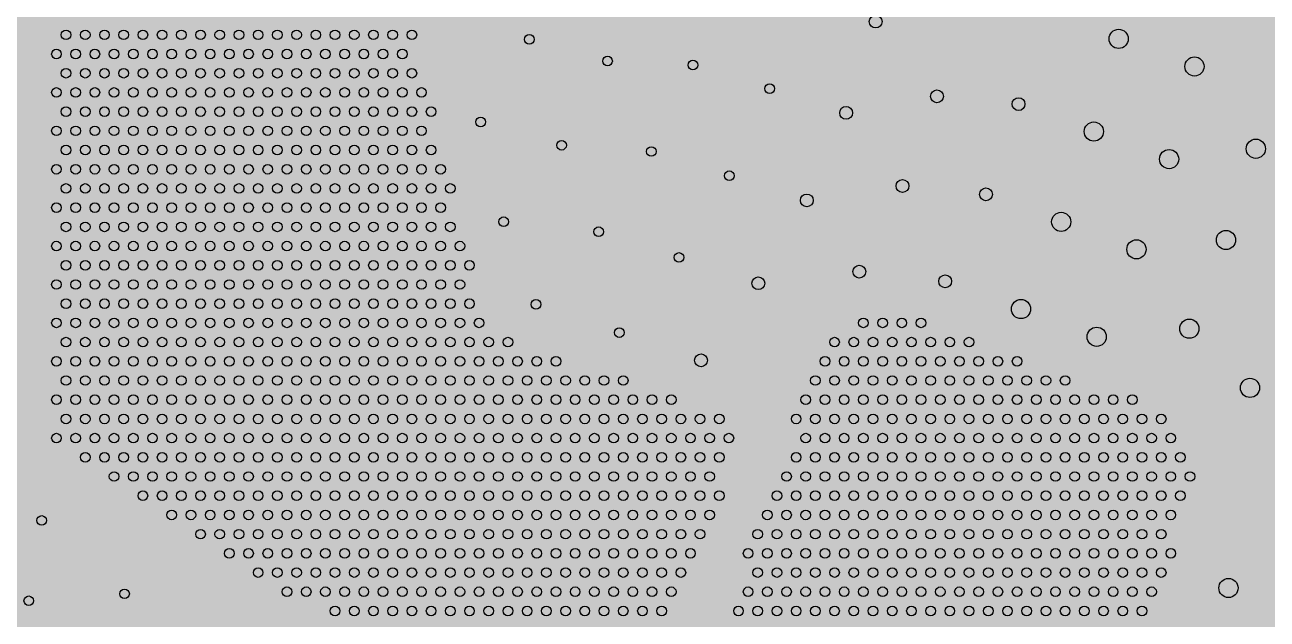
# Model space of a CAD drawing. Header units: metres. Extents: x 6 to 601, y -20 to 118.
# Drawn here: x 61.986 to 62.762, y 92.569 to 92.941 of the extents above; entities that cross this region are included whole.
import ezdxf

# ---------------------------------------------------------------- set-up
doc = ezdxf.new("R2010")
doc.units = ezdxf.units.M
doc.header["$MEASUREMENT"] = 0

# ---------------------------------------------------------------- blocks, each defined once
blk = doc.blocks.new('*U1142')
blk.add_circle((0, 0), 0.004)
blk = doc.blocks.new('*U1143')
at = {"color": 0, "linetype": 'ByBlock', "lineweight": -2, "transparency": 16777216}
for p, rotation in [((67.22481, 83.63244), 162.0206538124199), ((67.28077, 83.61087), 155.815257847648), ((67.33407, 83.58338), 149.609861882876), ((67.38408, 83.55028), 143.4044659181041), ((67.43022, 83.51198), 137.1990699533322), ((67.47196, 83.46891), 130.9936739885602), ((67.50879, 83.42158), 124.7882780237883), ((67.54029, 83.37055), 118.5828820590163), ((67.56609, 83.31641), 112.3774860942445), ((67.58588, 83.2598), 106.1720901294725), ((67.59944, 83.20139), 99.96669416470057), ((67.60661, 83.14184), 93.76129819992866), ((67.6073, 83.08188), 87.55590223515674), ((67.6015, 83.02219), 81.35050627038488), ((67.58929, 82.96347), 75.145110305613), ((67.5708, 82.90643), 68.93971434084104), ((67.54625, 82.85171), 62.7343183760691), ((67.51593, 82.79997), 56.52892241129715), ((67.4802, 82.7518), 50.3235264465252)]:
    blk.add_blockref('*U1142', p, dxfattribs=dict(at, rotation=rotation))
blk = doc.blocks.new('*U1181')
blk.add_circle((0, 0), 0.003)
blk = doc.blocks.new('*U1182')
at = {"color": 0, "linetype": 'ByBlock', "lineweight": -2, "transparency": 16777216}
for p, rotation in [((67.27147, 83.38467), 142.0579142856324), ((67.31544, 83.34396), 132.3465769150481), ((67.35192, 83.29641), 122.6352395444638), ((67.37985, 83.24339), 112.9239021738794), ((67.39843, 83.18641), 103.2125648032951), ((67.40714, 83.12712), 93.50122743271079), ((67.40573, 83.06721), 83.78989006212647), ((67.39422, 83.0084), 74.07855269154216), ((67.37297, 82.95236), 64.36721532095783), ((67.34256, 82.90072), 54.65587795037352)]:
    blk.add_blockref('*U1181', p, dxfattribs=dict(at, rotation=rotation))
blk = doc.blocks.new('*U1165')
blk.add_circle((0, 0), 0.003)
blk = doc.blocks.new('*U1166')
at = {"color": 0, "linetype": 'ByBlock', "lineweight": -2, "transparency": 16777216}
for p, rotation in [((67.25138, 83.45789), 150.7232776525618), ((67.30134, 83.42478), 142.2138588920557), ((67.34586, 83.38464), 133.7044401315495), ((67.38395, 83.33835), 125.1950213710436), ((67.41477, 83.28693), 116.6856026105376), ((67.43765, 83.23152), 108.1761838500315), ((67.45207, 83.17334), 99.66676508952544), ((67.45772, 83.11366), 91.15734632901936), ((67.45448, 83.05381), 82.64792756851335), ((67.44242, 82.99509), 74.13850880800732), ((67.42181, 82.9388), 65.6290900475012), ((67.39309, 82.88618), 57.11967128699509), ((67.3569, 82.83839), 48.61025252648896)]:
    blk.add_blockref('*U1165', p, dxfattribs=dict(at, rotation=rotation))
blk = doc.blocks.new('*U1167')
blk.add_circle((0, 0), 0.003)
blk = doc.blocks.new('*U1168')
at = {"color": 0, "linetype": 'ByBlock', "lineweight": -2, "transparency": 16777216}
for p, rotation in [((67.27102, 83.50417), 151.4170342102993), ((67.32166, 83.47207), 143.8447902752829), ((67.36762, 83.43357), 136.2725463402666), ((67.40812, 83.38936), 128.7003024052502), ((67.44244, 83.3402), 121.1280584702337), ((67.46997, 83.28694), 113.5558145352172), ((67.49025, 83.23052), 105.9835706002007), ((67.50292, 83.17191), 98.41132666518433), ((67.50776, 83.11215), 90.83908273016789), ((67.50467, 83.05227), 83.26683879515151), ((67.49373, 82.99333), 75.69459486013518), ((67.47511, 82.93633), 68.12235092511874), ((67.44914, 82.88229), 60.55010699010236), ((67.41628, 82.83214), 52.97786305508597), ((67.3771, 82.78676), 45.40561912006957)]:
    blk.add_blockref('*U1167', p, dxfattribs=dict(at, rotation=rotation))
blk = doc.blocks.new('*U1169')
blk.add_circle((0, 0), 0.003)
blk = doc.blocks.new('*U1170')
at = {"color": 0, "linetype": 'ByBlock', "lineweight": -2, "transparency": 16777216}
for p, rotation in [((67.24857, 83.57034), 157.267318836385), ((67.3024, 83.54392), 150.4462998083958), ((67.35271, 83.5113), 143.6252807804067), ((67.39879, 83.47292), 136.8042617524175), ((67.43999, 83.42935), 129.9832427244284), ((67.47572, 83.38119), 123.1622236964393), ((67.50547, 83.32913), 116.3412046684502), ((67.52884, 83.27391), 109.5201856404612), ((67.54548, 83.2163), 102.699166612472), ((67.55515, 83.15712), 95.87814758448285), ((67.55774, 83.09721), 89.05712855649364), ((67.55318, 83.03742), 82.23610952850441), ((67.54156, 82.97859), 75.4150905005153), ((67.52304, 82.92156), 68.59407147252602), ((67.49787, 82.86713), 61.7730524445367), ((67.46642, 82.81608), 54.95203341654759), ((67.42912, 82.76912), 48.13101438855842)]:
    blk.add_blockref('*U1169', p, dxfattribs=dict(at, rotation=rotation))
blk = doc.blocks.new('*U1131')
blk.add_circle((0, 0), 0.003)
blk = doc.blocks.new('*U1132')
at = {"color": 0, "linetype": 'ByBlock', "lineweight": -2, "transparency": 16777216}
for p, rotation in [((66.94127, 82.61424), 347.0968476815551), ((67.00041, 82.60435), 353.9178667095442), ((67.06031, 82.60155), 0.738885737532957), ((67.12012, 82.60589), 7.559904765522425)]:
    blk.add_blockref('*U1131', p, dxfattribs=dict(at, rotation=rotation))
blk = doc.blocks.new('*U1133')
blk.add_circle((0, 0), 0.003)
blk = doc.blocks.new('*U1134')
at = {"color": 0, "linetype": 'ByBlock', "lineweight": -2, "transparency": 16777216}
for p, rotation in [((67.00846, 82.65378), 354.2663297767493), ((67.06838, 82.65174), 1.838573711765285)]:
    blk.add_blockref('*U1133', p, dxfattribs=dict(at, rotation=rotation))

msp = doc.modelspace()

# ---------------------------------------------------------------- hatches: boundary and pattern name
at = {"lineweight": 0, "true_color": 0xcd6928, "transparency": 33554534}
h = msp.add_hatch(color=32, dxfattribs=at)
h.dxf.hatch_style = 1
h.paths.add_polyline_path([(63.28612, 96.70858), (61.36709, 96.70858, 0.143152), (60.33314, 93.83005), (60.33314, 91.10848), (63.28612, 91.10796)])

# ---------------------------------------------------------------- linework, layer by layer
for centre, radius in [((62.0119, 92.93426), 0.003), ((62.0239, 92.93426), 0.003), ((62.0359, 92.93426), 0.003), ((62.0479, 92.93426), 0.003), ((62.0599, 92.93426), 0.003), ((62.0719, 92.93426), 0.003), ((62.0839, 92.93426), 0.003), ((62.0959, 92.93426), 0.003), ((62.1079, 92.93426), 0.003), ((62.1199, 92.93426), 0.003), ((62.1319, 92.93426), 0.003), ((62.1439, 92.93426), 0.003), ((62.1559, 92.93426), 0.003), ((62.1679, 92.93426), 0.003), ((62.1799, 92.93426), 0.003), ((62.1919, 92.93426), 0.003), ((62.2039, 92.93426), 0.003), ((62.2159, 92.93426), 0.003), ((62.2279, 92.93426), 0.003), ((62.66933, 92.93174), 0.006), ((62.0059, 92.92226), 0.003), ((62.0179, 92.92226), 0.003), ((62.0299, 92.92226), 0.003), ((62.0419, 92.92226), 0.003), ((62.0539, 92.92226), 0.003), ((62.0659, 92.92226), 0.003), ((62.0779, 92.92226), 0.003), ((62.0899, 92.92226), 0.003), ((62.1019, 92.92226), 0.003), ((62.1139, 92.92226), 0.003), ((62.1259, 92.92226), 0.003), ((62.1379, 92.92226), 0.003), ((62.1499, 92.92226), 0.003), ((62.1619, 92.92226), 0.003), ((62.1739, 92.92226), 0.003), ((62.1859, 92.92226), 0.003), ((62.1979, 92.92226), 0.003), ((62.2099, 92.92226), 0.003), ((62.2219, 92.92226), 0.003), ((62.71668, 92.91448), 0.006), ((62.0119, 92.91026), 0.003), ((62.0239, 92.91026), 0.003), ((62.0359, 92.91026), 0.003), ((62.0479, 92.91026), 0.003), ((62.0599, 92.91026), 0.003), ((62.0719, 92.91026), 0.003), ((62.0839, 92.91026), 0.003), ((62.0959, 92.91026), 0.003), ((62.1079, 92.91026), 0.003), ((62.1199, 92.91026), 0.003), ((62.1319, 92.91026), 0.003), ((62.1439, 92.91026), 0.003), ((62.1559, 92.91026), 0.003), ((62.1679, 92.91026), 0.003), ((62.1799, 92.91026), 0.003), ((62.1919, 92.91026), 0.003), ((62.2039, 92.91026), 0.003), ((62.2159, 92.91026), 0.003), ((62.2279, 92.91026), 0.003), ((62.0059, 92.89826), 0.003), ((62.0179, 92.89826), 0.003), ((62.0299, 92.89826), 0.003), ((62.0419, 92.89826), 0.003), ((62.0539, 92.89826), 0.003), ((62.0659, 92.89826), 0.003), ((62.0779, 92.89826), 0.003), ((62.0899, 92.89826), 0.003), ((62.1019, 92.89826), 0.003), ((62.1139, 92.89826), 0.003), ((62.1259, 92.89826), 0.003), ((62.1379, 92.89826), 0.003), ((62.1499, 92.89826), 0.003), ((62.1619, 92.89826), 0.003), ((62.1739, 92.89826), 0.003), ((62.1859, 92.89826), 0.003), ((62.1979, 92.89826), 0.003), ((62.2099, 92.89826), 0.003), ((62.2219, 92.89826), 0.003), ((62.2339, 92.89826), 0.003), ((62.55586, 92.8958), 0.004), ((62.6068, 92.89097), 0.004), ((62.0119, 92.88626), 0.003), ((62.0239, 92.88626), 0.003), ((62.0359, 92.88626), 0.003), ((62.0479, 92.88626), 0.003), ((62.0599, 92.88626), 0.003), ((62.0719, 92.88626), 0.003), ((62.0839, 92.88626), 0.003), ((62.0959, 92.88626), 0.003), ((62.1079, 92.88626), 0.003), ((62.1199, 92.88626), 0.003), ((62.1319, 92.88626), 0.003), ((62.1439, 92.88626), 0.003), ((62.1559, 92.88626), 0.003), ((62.1679, 92.88626), 0.003), ((62.1799, 92.88626), 0.003), ((62.1919, 92.88626), 0.003), ((62.2039, 92.88626), 0.003), ((62.2159, 92.88626), 0.003), ((62.2279, 92.88626), 0.003), ((62.2399, 92.88626), 0.003), ((62.0059, 92.87426), 0.003), ((62.0179, 92.87426), 0.003), ((62.0299, 92.87426), 0.003), ((62.0419, 92.87426), 0.003), ((62.0539, 92.87426), 0.003), ((62.0659, 92.87426), 0.003), ((62.0779, 92.87426), 0.003), ((62.0899, 92.87426), 0.003), ((62.1019, 92.87426), 0.003), ((62.1139, 92.87426), 0.003), ((62.1259, 92.87426), 0.003), ((62.1379, 92.87426), 0.003), ((62.1499, 92.87426), 0.003), ((62.1619, 92.87426), 0.003), ((62.1739, 92.87426), 0.003), ((62.1859, 92.87426), 0.003), ((62.1979, 92.87426), 0.003), ((62.2099, 92.87426), 0.003), ((62.2219, 92.87426), 0.003), ((62.2339, 92.87426), 0.003), ((62.65382, 92.8738), 0.006), ((62.755, 92.86308), 0.006), ((62.0119, 92.86226), 0.003), ((62.0239, 92.86226), 0.003), ((62.0359, 92.86226), 0.003), ((62.0479, 92.86226), 0.003), ((62.0599, 92.86226), 0.003), ((62.0719, 92.86226), 0.003), ((62.0839, 92.86226), 0.003), ((62.0959, 92.86226), 0.003), ((62.1079, 92.86226), 0.003), ((62.1199, 92.86226), 0.003), ((62.1319, 92.86226), 0.003), ((62.1439, 92.86226), 0.003), ((62.1559, 92.86226), 0.003), ((62.1679, 92.86226), 0.003), ((62.1799, 92.86226), 0.003), ((62.1919, 92.86226), 0.003), ((62.2039, 92.86226), 0.003), ((62.2159, 92.86226), 0.003), ((62.2279, 92.86226), 0.003), ((62.2399, 92.86226), 0.003), ((62.70083, 92.85662), 0.006), ((62.0059, 92.85026), 0.003), ((62.0179, 92.85026), 0.003), ((62.0299, 92.85026), 0.003), ((62.0419, 92.85026), 0.003), ((62.0539, 92.85026), 0.003), ((62.0659, 92.85026), 0.003), ((62.0779, 92.85026), 0.003), ((62.0899, 92.85026), 0.003), ((62.1019, 92.85026), 0.003), ((62.1139, 92.85026), 0.003), ((62.1259, 92.85026), 0.003), ((62.1379, 92.85026), 0.003), ((62.1499, 92.85026), 0.003), ((62.1619, 92.85026), 0.003), ((62.1739, 92.85026), 0.003), ((62.1859, 92.85026), 0.003), ((62.1979, 92.85026), 0.003), ((62.2099, 92.85026), 0.003), ((62.2219, 92.85026), 0.003), ((62.2339, 92.85026), 0.003), ((62.2459, 92.85026), 0.003), ((62.0119, 92.83826), 0.003), ((62.0239, 92.83826), 0.003), ((62.0359, 92.83826), 0.003), ((62.0479, 92.83826), 0.003), ((62.0599, 92.83826), 0.003), ((62.0719, 92.83826), 0.003), ((62.0839, 92.83826), 0.003), ((62.0959, 92.83826), 0.003), ((62.1079, 92.83826), 0.003), ((62.1199, 92.83826), 0.003), ((62.1319, 92.83826), 0.003), ((62.1439, 92.83826), 0.003), ((62.1559, 92.83826), 0.003), ((62.1679, 92.83826), 0.003), ((62.1799, 92.83826), 0.003), ((62.1919, 92.83826), 0.003), ((62.2039, 92.83826), 0.003), ((62.2159, 92.83826), 0.003), ((62.2279, 92.83826), 0.003), ((62.2399, 92.83826), 0.003), ((62.2519, 92.83826), 0.003), ((62.53431, 92.83983), 0.004), ((62.58644, 92.83456), 0.004), ((62.0059, 92.82626), 0.003), ((62.0179, 92.82626), 0.003), ((62.0299, 92.82626), 0.003), ((62.0419, 92.82626), 0.003), ((62.0539, 92.82626), 0.003), ((62.0659, 92.82626), 0.003), ((62.0779, 92.82626), 0.003), ((62.0899, 92.82626), 0.003), ((62.1019, 92.82626), 0.003), ((62.1139, 92.82626), 0.003), ((62.1259, 92.82626), 0.003), ((62.1379, 92.82626), 0.003), ((62.1499, 92.82626), 0.003), ((62.1619, 92.82626), 0.003), ((62.1739, 92.82626), 0.003), ((62.1859, 92.82626), 0.003), ((62.1979, 92.82626), 0.003), ((62.2099, 92.82626), 0.003), ((62.2219, 92.82626), 0.003), ((62.2339, 92.82626), 0.003), ((62.2459, 92.82626), 0.003), ((62.63344, 92.81739), 0.006), ((62.0119, 92.81426), 0.003), ((62.0239, 92.81426), 0.003), ((62.0359, 92.81426), 0.003), ((62.0479, 92.81426), 0.003), ((62.0599, 92.81426), 0.003), ((62.0719, 92.81426), 0.003), ((62.0839, 92.81426), 0.003), ((62.0959, 92.81426), 0.003), ((62.1079, 92.81426), 0.003), ((62.1199, 92.81426), 0.003), ((62.1319, 92.81426), 0.003), ((62.1439, 92.81426), 0.003), ((62.1559, 92.81426), 0.003), ((62.1679, 92.81426), 0.003), ((62.1799, 92.81426), 0.003), ((62.1919, 92.81426), 0.003), ((62.2039, 92.81426), 0.003), ((62.2159, 92.81426), 0.003), ((62.2279, 92.81426), 0.003), ((62.2399, 92.81426), 0.003), ((62.2519, 92.81426), 0.003), ((62.73634, 92.80607), 0.006), ((62.0059, 92.80226), 0.003), ((62.0179, 92.80226), 0.003), ((62.0299, 92.80226), 0.003), ((62.0419, 92.80226), 0.003), ((62.0539, 92.80226), 0.003), ((62.0659, 92.80226), 0.003), ((62.0779, 92.80226), 0.003), ((62.0899, 92.80226), 0.003), ((62.1019, 92.80226), 0.003), ((62.1139, 92.80226), 0.003), ((62.1259, 92.80226), 0.003), ((62.1379, 92.80226), 0.003), ((62.1499, 92.80226), 0.003), ((62.1619, 92.80226), 0.003), ((62.1739, 92.80226), 0.003), ((62.1859, 92.80226), 0.003), ((62.1979, 92.80226), 0.003), ((62.2099, 92.80226), 0.003), ((62.2219, 92.80226), 0.003), ((62.2339, 92.80226), 0.003), ((62.2459, 92.80226), 0.003), ((62.2579, 92.80226), 0.003), ((62.68044, 92.80021), 0.006), ((62.0119, 92.79026), 0.003), ((62.0239, 92.79026), 0.003), ((62.0359, 92.79026), 0.003), ((62.0479, 92.79026), 0.003), ((62.0599, 92.79026), 0.003), ((62.0719, 92.79026), 0.003), ((62.0839, 92.79026), 0.003), ((62.0959, 92.79026), 0.003), ((62.1079, 92.79026), 0.003), ((62.1199, 92.79026), 0.003), ((62.1319, 92.79026), 0.003), ((62.1439, 92.79026), 0.003), ((62.1559, 92.79026), 0.003), ((62.1679, 92.79026), 0.003), ((62.1799, 92.79026), 0.003), ((62.1919, 92.79026), 0.003), ((62.2039, 92.79026), 0.003), ((62.2159, 92.79026), 0.003), ((62.2279, 92.79026), 0.003), ((62.2399, 92.79026), 0.003), ((62.2519, 92.79026), 0.003), ((62.2639, 92.79026), 0.003), ((62.50732, 92.78628), 0.004), ((62.56099, 92.78024), 0.004), ((62.0059, 92.77826), 0.003), ((62.0179, 92.77826), 0.003), ((62.0299, 92.77826), 0.003), ((62.0419, 92.77826), 0.003), ((62.0539, 92.77826), 0.003), ((62.0659, 92.77826), 0.003), ((62.0779, 92.77826), 0.003), ((62.0899, 92.77826), 0.003), ((62.1019, 92.77826), 0.003), ((62.1139, 92.77826), 0.003), ((62.1259, 92.77826), 0.003), ((62.1379, 92.77826), 0.003), ((62.1499, 92.77826), 0.003), ((62.1619, 92.77826), 0.003), ((62.1739, 92.77826), 0.003), ((62.1859, 92.77826), 0.003), ((62.1979, 92.77826), 0.003), ((62.2099, 92.77826), 0.003), ((62.2219, 92.77826), 0.003), ((62.2339, 92.77826), 0.003), ((62.2459, 92.77826), 0.003), ((62.2579, 92.77826), 0.003), ((62.0119, 92.76626), 0.003), ((62.0239, 92.76626), 0.003), ((62.0359, 92.76626), 0.003), ((62.0479, 92.76626), 0.003), ((62.0599, 92.76626), 0.003), ((62.0719, 92.76626), 0.003), ((62.0839, 92.76626), 0.003), ((62.0959, 92.76626), 0.003), ((62.1079, 92.76626), 0.003), ((62.1199, 92.76626), 0.003), ((62.1319, 92.76626), 0.003), ((62.1439, 92.76626), 0.003), ((62.1559, 92.76626), 0.003), ((62.1679, 92.76626), 0.003), ((62.1799, 92.76626), 0.003), ((62.1919, 92.76626), 0.003), ((62.2039, 92.76626), 0.003), ((62.2159, 92.76626), 0.003), ((62.2279, 92.76626), 0.003), ((62.2399, 92.76626), 0.003), ((62.2519, 92.76626), 0.003), ((62.2639, 92.76626), 0.003), ((62.60833, 92.76291), 0.006), ((62.0059, 92.75426), 0.003), ((62.0179, 92.75426), 0.003), ((62.0299, 92.75426), 0.003), ((62.0419, 92.75426), 0.003), ((62.0539, 92.75426), 0.003), ((62.0659, 92.75426), 0.003), ((62.0779, 92.75426), 0.003), ((62.0899, 92.75426), 0.003), ((62.1019, 92.75426), 0.003), ((62.1139, 92.75426), 0.003), ((62.1259, 92.75426), 0.003), ((62.1379, 92.75426), 0.003), ((62.1499, 92.75426), 0.003), ((62.1619, 92.75426), 0.003), ((62.1739, 92.75426), 0.003), ((62.1859, 92.75426), 0.003), ((62.1979, 92.75426), 0.003), ((62.2099, 92.75426), 0.003), ((62.2219, 92.75426), 0.003), ((62.2339, 92.75426), 0.003), ((62.2459, 92.75426), 0.003), ((62.2579, 92.75426), 0.003), ((62.2699, 92.75426), 0.003), ((62.5099, 92.75426), 0.003), ((62.5219, 92.75426), 0.003), ((62.5339, 92.75426), 0.003), ((62.5459, 92.75426), 0.003), ((62.71347, 92.75061), 0.006), ((62.0119, 92.74226), 0.003), ((62.0239, 92.74226), 0.003), ((62.0359, 92.74226), 0.003), ((62.0479, 92.74226), 0.003), ((62.0599, 92.74226), 0.003), ((62.0719, 92.74226), 0.003), ((62.0839, 92.74226), 0.003), ((62.0959, 92.74226), 0.003), ((62.1079, 92.74226), 0.003), ((62.1199, 92.74226), 0.003), ((62.1319, 92.74226), 0.003), ((62.1439, 92.74226), 0.003), ((62.1559, 92.74226), 0.003), ((62.1679, 92.74226), 0.003), ((62.1799, 92.74226), 0.003), ((62.1919, 92.74226), 0.003), ((62.2039, 92.74226), 0.003), ((62.2159, 92.74226), 0.003), ((62.2279, 92.74226), 0.003), ((62.2399, 92.74226), 0.003), ((62.2519, 92.74226), 0.003), ((62.2639, 92.74226), 0.003), ((62.2759, 92.74226), 0.003), ((62.2879, 92.74226), 0.003), ((62.4919, 92.74226), 0.003), ((62.5039, 92.74226), 0.003), ((62.5159, 92.74226), 0.003), ((62.5279, 92.74226), 0.003), ((62.5399, 92.74226), 0.003), ((62.5519, 92.74226), 0.003), ((62.5639, 92.74226), 0.003), ((62.5759, 92.74226), 0.003), ((62.65562, 92.7456), 0.006), ((62.0059, 92.73026), 0.003), ((62.0179, 92.73026), 0.003), ((62.0299, 92.73026), 0.003), ((62.0419, 92.73026), 0.003), ((62.0539, 92.73026), 0.003), ((62.0659, 92.73026), 0.003), ((62.0779, 92.73026), 0.003), ((62.0899, 92.73026), 0.003), ((62.1019, 92.73026), 0.003), ((62.1139, 92.73026), 0.003), ((62.1259, 92.73026), 0.003), ((62.1379, 92.73026), 0.003), ((62.1499, 92.73026), 0.003), ((62.1619, 92.73026), 0.003), ((62.1739, 92.73026), 0.003), ((62.1859, 92.73026), 0.003), ((62.1979, 92.73026), 0.003), ((62.2099, 92.73026), 0.003), ((62.2219, 92.73026), 0.003), ((62.2339, 92.73026), 0.003), ((62.2459, 92.73026), 0.003), ((62.2579, 92.73026), 0.003), ((62.2699, 92.73026), 0.003), ((62.2819, 92.73026), 0.003), ((62.2939, 92.73026), 0.003), ((62.3059, 92.73026), 0.003), ((62.3179, 92.73026), 0.003), ((62.4859, 92.73026), 0.003), ((62.4979, 92.73026), 0.003), ((62.5099, 92.73026), 0.003), ((62.5219, 92.73026), 0.003), ((62.5339, 92.73026), 0.003), ((62.5459, 92.73026), 0.003), ((62.5579, 92.73026), 0.003), ((62.5699, 92.73026), 0.003), ((62.5819, 92.73026), 0.003), ((62.5939, 92.73026), 0.003), ((62.6059, 92.73026), 0.003), ((62.0119, 92.71826), 0.003), ((62.0239, 92.71826), 0.003), ((62.0359, 92.71826), 0.003), ((62.0479, 92.71826), 0.003), ((62.0599, 92.71826), 0.003), ((62.0719, 92.71826), 0.003), ((62.0839, 92.71826), 0.003), ((62.0959, 92.71826), 0.003), ((62.1079, 92.71826), 0.003), ((62.1199, 92.71826), 0.003), ((62.1319, 92.71826), 0.003), ((62.1439, 92.71826), 0.003), ((62.1559, 92.71826), 0.003), ((62.1679, 92.71826), 0.003), ((62.1799, 92.71826), 0.003), ((62.1919, 92.71826), 0.003), ((62.2039, 92.71826), 0.003), ((62.2159, 92.71826), 0.003), ((62.2279, 92.71826), 0.003), ((62.2399, 92.71826), 0.003), ((62.2519, 92.71826), 0.003), ((62.2639, 92.71826), 0.003), ((62.2759, 92.71826), 0.003), ((62.2879, 92.71826), 0.003), ((62.2999, 92.71826), 0.003), ((62.3119, 92.71826), 0.003), ((62.3239, 92.71826), 0.003), ((62.3359, 92.71826), 0.003), ((62.3479, 92.71826), 0.003), ((62.3599, 92.71826), 0.003), ((62.4799, 92.71826), 0.003), ((62.4919, 92.71826), 0.003), ((62.5039, 92.71826), 0.003), ((62.5159, 92.71826), 0.003), ((62.5279, 92.71826), 0.003), ((62.5399, 92.71826), 0.003), ((62.5519, 92.71826), 0.003), ((62.5639, 92.71826), 0.003), ((62.5759, 92.71826), 0.003), ((62.5879, 92.71826), 0.003), ((62.5999, 92.71826), 0.003), ((62.6119, 92.71826), 0.003), ((62.6239, 92.71826), 0.003), ((62.6359, 92.71826), 0.003), ((62.75135, 92.71363), 0.006), ((62.0059, 92.70626), 0.003), ((62.0179, 92.70626), 0.003), ((62.0299, 92.70626), 0.003), ((62.0419, 92.70626), 0.003), ((62.0539, 92.70626), 0.003), ((62.0659, 92.70626), 0.003), ((62.0779, 92.70626), 0.003), ((62.0899, 92.70626), 0.003), ((62.1019, 92.70626), 0.003), ((62.1139, 92.70626), 0.003), ((62.1259, 92.70626), 0.003), ((62.1379, 92.70626), 0.003), ((62.1499, 92.70626), 0.003), ((62.1619, 92.70626), 0.003), ((62.1739, 92.70626), 0.003), ((62.1859, 92.70626), 0.003), ((62.1979, 92.70626), 0.003), ((62.2099, 92.70626), 0.003), ((62.2219, 92.70626), 0.003), ((62.2339, 92.70626), 0.003), ((62.2459, 92.70626), 0.003), ((62.2579, 92.70626), 0.003), ((62.2699, 92.70626), 0.003), ((62.2819, 92.70626), 0.003), ((62.2939, 92.70626), 0.003), ((62.3059, 92.70626), 0.003), ((62.3179, 92.70626), 0.003), ((62.3299, 92.70626), 0.003), ((62.3419, 92.70626), 0.003), ((62.3539, 92.70626), 0.003), ((62.3659, 92.70626), 0.003), ((62.3779, 92.70626), 0.003), ((62.3899, 92.70626), 0.003), ((62.4739, 92.70626), 0.003), ((62.4859, 92.70626), 0.003), ((62.4979, 92.70626), 0.003), ((62.5099, 92.70626), 0.003), ((62.5219, 92.70626), 0.003), ((62.5339, 92.70626), 0.003), ((62.5459, 92.70626), 0.003), ((62.5579, 92.70626), 0.003), ((62.5699, 92.70626), 0.003), ((62.5819, 92.70626), 0.003), ((62.5939, 92.70626), 0.003), ((62.6059, 92.70626), 0.003), ((62.6179, 92.70626), 0.003), ((62.6299, 92.70626), 0.003), ((62.6419, 92.70626), 0.003), ((62.6539, 92.70626), 0.003), ((62.6659, 92.70626), 0.003), ((62.6779, 92.70626), 0.003), ((62.0119, 92.69426), 0.003), ((62.0239, 92.69426), 0.003), ((62.0359, 92.69426), 0.003), ((62.0479, 92.69426), 0.003), ((62.0599, 92.69426), 0.003), ((62.0719, 92.69426), 0.003), ((62.0839, 92.69426), 0.003), ((62.0959, 92.69426), 0.003), ((62.1079, 92.69426), 0.003), ((62.1199, 92.69426), 0.003), ((62.1319, 92.69426), 0.003), ((62.1439, 92.69426), 0.003), ((62.1559, 92.69426), 0.003), ((62.1679, 92.69426), 0.003), ((62.1799, 92.69426), 0.003), ((62.1919, 92.69426), 0.003), ((62.2039, 92.69426), 0.003), ((62.2159, 92.69426), 0.003), ((62.2279, 92.69426), 0.003), ((62.2399, 92.69426), 0.003), ((62.2519, 92.69426), 0.003), ((62.2639, 92.69426), 0.003), ((62.2759, 92.69426), 0.003), ((62.2879, 92.69426), 0.003), ((62.2999, 92.69426), 0.003), ((62.3119, 92.69426), 0.003), ((62.3239, 92.69426), 0.003), ((62.3359, 92.69426), 0.003), ((62.3479, 92.69426), 0.003), ((62.3599, 92.69426), 0.003), ((62.3719, 92.69426), 0.003), ((62.3839, 92.69426), 0.003), ((62.3959, 92.69426), 0.003), ((62.4079, 92.69426), 0.003), ((62.4199, 92.69426), 0.003), ((62.4679, 92.69426), 0.003), ((62.4799, 92.69426), 0.003), ((62.4919, 92.69426), 0.003), ((62.5039, 92.69426), 0.003), ((62.5159, 92.69426), 0.003), ((62.5279, 92.69426), 0.003), ((62.5399, 92.69426), 0.003), ((62.5519, 92.69426), 0.003), ((62.5639, 92.69426), 0.003), ((62.5759, 92.69426), 0.003), ((62.5879, 92.69426), 0.003), ((62.5999, 92.69426), 0.003), ((62.6119, 92.69426), 0.003), ((62.6239, 92.69426), 0.003), ((62.6359, 92.69426), 0.003), ((62.6479, 92.69426), 0.003), ((62.6599, 92.69426), 0.003), ((62.6719, 92.69426), 0.003), ((62.6839, 92.69426), 0.003), ((62.6959, 92.69426), 0.003), ((62.0059, 92.68226), 0.003), ((62.0179, 92.68226), 0.003), ((62.0299, 92.68226), 0.003), ((62.0419, 92.68226), 0.003), ((62.0539, 92.68226), 0.003), ((62.0659, 92.68226), 0.003), ((62.0779, 92.68226), 0.003), ((62.0899, 92.68226), 0.003), ((62.1019, 92.68226), 0.003), ((62.1139, 92.68226), 0.003), ((62.1259, 92.68226), 0.003), ((62.1379, 92.68226), 0.003), ((62.1499, 92.68226), 0.003), ((62.1619, 92.68226), 0.003), ((62.1739, 92.68226), 0.003), ((62.1859, 92.68226), 0.003), ((62.1979, 92.68226), 0.003), ((62.2099, 92.68226), 0.003), ((62.2219, 92.68226), 0.003), ((62.2339, 92.68226), 0.003), ((62.2459, 92.68226), 0.003), ((62.2579, 92.68226), 0.003), ((62.2699, 92.68226), 0.003), ((62.2819, 92.68226), 0.003), ((62.2939, 92.68226), 0.003), ((62.3059, 92.68226), 0.003), ((62.3179, 92.68226), 0.003), ((62.3299, 92.68226), 0.003), ((62.3419, 92.68226), 0.003), ((62.3539, 92.68226), 0.003), ((62.3659, 92.68226), 0.003), ((62.3779, 92.68226), 0.003), ((62.3899, 92.68226), 0.003), ((62.4019, 92.68226), 0.003), ((62.4139, 92.68226), 0.003), ((62.4259, 92.68226), 0.003), ((62.4739, 92.68226), 0.003), ((62.4859, 92.68226), 0.003), ((62.4979, 92.68226), 0.003), ((62.5099, 92.68226), 0.003), ((62.5219, 92.68226), 0.003), ((62.5339, 92.68226), 0.003), ((62.5459, 92.68226), 0.003), ((62.5579, 92.68226), 0.003), ((62.5699, 92.68226), 0.003), ((62.5819, 92.68226), 0.003), ((62.5939, 92.68226), 0.003), ((62.6059, 92.68226), 0.003), ((62.6179, 92.68226), 0.003), ((62.6299, 92.68226), 0.003), ((62.6419, 92.68226), 0.003), ((62.6539, 92.68226), 0.003), ((62.6659, 92.68226), 0.003), ((62.6779, 92.68226), 0.003), ((62.6899, 92.68226), 0.003), ((62.7019, 92.68226), 0.003), ((62.0239, 92.67026), 0.003), ((62.0359, 92.67026), 0.003), ((62.0479, 92.67026), 0.003), ((62.0599, 92.67026), 0.003), ((62.0719, 92.67026), 0.003), ((62.0839, 92.67026), 0.003), ((62.0959, 92.67026), 0.003), ((62.1079, 92.67026), 0.003), ((62.1199, 92.67026), 0.003), ((62.1319, 92.67026), 0.003), ((62.1439, 92.67026), 0.003), ((62.1559, 92.67026), 0.003), ((62.1679, 92.67026), 0.003), ((62.1799, 92.67026), 0.003), ((62.1919, 92.67026), 0.003), ((62.2039, 92.67026), 0.003), ((62.2159, 92.67026), 0.003), ((62.2279, 92.67026), 0.003), ((62.2399, 92.67026), 0.003), ((62.2519, 92.67026), 0.003), ((62.2639, 92.67026), 0.003), ((62.2759, 92.67026), 0.003), ((62.2879, 92.67026), 0.003), ((62.2999, 92.67026), 0.003), ((62.3119, 92.67026), 0.003), ((62.3239, 92.67026), 0.003), ((62.3359, 92.67026), 0.003), ((62.3479, 92.67026), 0.003), ((62.3599, 92.67026), 0.003), ((62.3719, 92.67026), 0.003), ((62.3839, 92.67026), 0.003), ((62.3959, 92.67026), 0.003), ((62.4079, 92.67026), 0.003), ((62.4199, 92.67026), 0.003), ((62.4679, 92.67026), 0.003), ((62.4799, 92.67026), 0.003), ((62.4919, 92.67026), 0.003), ((62.5039, 92.67026), 0.003), ((62.5159, 92.67026), 0.003), ((62.5279, 92.67026), 0.003), ((62.5399, 92.67026), 0.003), ((62.5519, 92.67026), 0.003), ((62.5639, 92.67026), 0.003), ((62.5759, 92.67026), 0.003), ((62.5879, 92.67026), 0.003), ((62.5999, 92.67026), 0.003), ((62.6119, 92.67026), 0.003), ((62.6239, 92.67026), 0.003), ((62.6359, 92.67026), 0.003), ((62.6479, 92.67026), 0.003), ((62.6599, 92.67026), 0.003), ((62.6719, 92.67026), 0.003), ((62.6839, 92.67026), 0.003), ((62.6959, 92.67026), 0.003), ((62.7079, 92.67026), 0.003), ((62.0419, 92.65826), 0.003), ((62.0539, 92.65826), 0.003), ((62.0659, 92.65826), 0.003), ((62.0779, 92.65826), 0.003), ((62.0899, 92.65826), 0.003), ((62.1019, 92.65826), 0.003), ((62.1139, 92.65826), 0.003), ((62.1259, 92.65826), 0.003), ((62.1379, 92.65826), 0.003), ((62.1499, 92.65826), 0.003), ((62.1619, 92.65826), 0.003), ((62.1739, 92.65826), 0.003), ((62.1859, 92.65826), 0.003), ((62.1979, 92.65826), 0.003), ((62.2099, 92.65826), 0.003), ((62.2219, 92.65826), 0.003), ((62.2339, 92.65826), 0.003), ((62.2459, 92.65826), 0.003), ((62.2579, 92.65826), 0.003), ((62.2699, 92.65826), 0.003), ((62.2819, 92.65826), 0.003), ((62.2939, 92.65826), 0.003), ((62.3059, 92.65826), 0.003), ((62.3179, 92.65826), 0.003), ((62.3299, 92.65826), 0.003), ((62.3419, 92.65826), 0.003), ((62.3539, 92.65826), 0.003), ((62.3659, 92.65826), 0.003), ((62.3779, 92.65826), 0.003), ((62.3899, 92.65826), 0.003), ((62.4019, 92.65826), 0.003), ((62.4139, 92.65826), 0.003), ((62.4619, 92.65826), 0.003), ((62.4739, 92.65826), 0.003), ((62.4859, 92.65826), 0.003), ((62.4979, 92.65826), 0.003), ((62.5099, 92.65826), 0.003), ((62.5219, 92.65826), 0.003), ((62.5339, 92.65826), 0.003), ((62.5459, 92.65826), 0.003), ((62.5579, 92.65826), 0.003), ((62.5699, 92.65826), 0.003), ((62.5819, 92.65826), 0.003), ((62.5939, 92.65826), 0.003), ((62.6059, 92.65826), 0.003), ((62.6179, 92.65826), 0.003), ((62.6299, 92.65826), 0.003), ((62.6419, 92.65826), 0.003), ((62.6539, 92.65826), 0.003), ((62.6659, 92.65826), 0.003), ((62.6779, 92.65826), 0.003), ((62.6899, 92.65826), 0.003), ((62.7019, 92.65826), 0.003), ((62.7139, 92.65826), 0.003), ((62.0599, 92.64626), 0.003), ((62.0719, 92.64626), 0.003), ((62.0839, 92.64626), 0.003), ((62.0959, 92.64626), 0.003), ((62.1079, 92.64626), 0.003), ((62.1199, 92.64626), 0.003), ((62.1319, 92.64626), 0.003), ((62.1439, 92.64626), 0.003), ((62.1559, 92.64626), 0.003), ((62.1679, 92.64626), 0.003), ((62.1799, 92.64626), 0.003), ((62.1919, 92.64626), 0.003), ((62.2039, 92.64626), 0.003), ((62.2159, 92.64626), 0.003), ((62.2279, 92.64626), 0.003), ((62.2399, 92.64626), 0.003), ((62.2519, 92.64626), 0.003), ((62.2639, 92.64626), 0.003), ((62.2759, 92.64626), 0.003), ((62.2879, 92.64626), 0.003), ((62.2999, 92.64626), 0.003), ((62.3119, 92.64626), 0.003), ((62.3239, 92.64626), 0.003), ((62.3359, 92.64626), 0.003), ((62.3479, 92.64626), 0.003), ((62.3599, 92.64626), 0.003), ((62.3719, 92.64626), 0.003), ((62.3839, 92.64626), 0.003), ((62.3959, 92.64626), 0.003), ((62.4079, 92.64626), 0.003), ((62.4199, 92.64626), 0.003), ((62.4559, 92.64626), 0.003), ((62.4679, 92.64626), 0.003), ((62.4799, 92.64626), 0.003), ((62.4919, 92.64626), 0.003), ((62.5039, 92.64626), 0.003), ((62.5159, 92.64626), 0.003), ((62.5279, 92.64626), 0.003), ((62.5399, 92.64626), 0.003), ((62.5519, 92.64626), 0.003), ((62.5639, 92.64626), 0.003), ((62.5759, 92.64626), 0.003), ((62.5879, 92.64626), 0.003), ((62.5999, 92.64626), 0.003), ((62.6119, 92.64626), 0.003), ((62.6239, 92.64626), 0.003), ((62.6359, 92.64626), 0.003), ((62.6479, 92.64626), 0.003), ((62.6599, 92.64626), 0.003), ((62.6719, 92.64626), 0.003), ((62.6839, 92.64626), 0.003), ((62.6959, 92.64626), 0.003), ((62.7079, 92.64626), 0.003), ((62.0779, 92.63426), 0.003), ((62.0899, 92.63426), 0.003), ((62.1019, 92.63426), 0.003), ((62.1139, 92.63426), 0.003), ((62.1259, 92.63426), 0.003), ((62.1379, 92.63426), 0.003), ((62.1499, 92.63426), 0.003), ((62.1619, 92.63426), 0.003), ((62.1739, 92.63426), 0.003), ((62.1859, 92.63426), 0.003), ((62.1979, 92.63426), 0.003), ((62.2099, 92.63426), 0.003), ((62.2219, 92.63426), 0.003), ((62.2339, 92.63426), 0.003), ((62.2459, 92.63426), 0.003), ((62.2579, 92.63426), 0.003), ((62.2699, 92.63426), 0.003), ((62.2819, 92.63426), 0.003), ((62.2939, 92.63426), 0.003), ((62.3059, 92.63426), 0.003), ((62.3179, 92.63426), 0.003), ((62.3299, 92.63426), 0.003), ((62.3419, 92.63426), 0.003), ((62.3539, 92.63426), 0.003), ((62.3659, 92.63426), 0.003), ((62.3779, 92.63426), 0.003), ((62.3899, 92.63426), 0.003), ((62.4019, 92.63426), 0.003), ((62.4139, 92.63426), 0.003), ((62.4499, 92.63426), 0.003), ((62.4619, 92.63426), 0.003), ((62.4739, 92.63426), 0.003), ((62.4859, 92.63426), 0.003), ((62.4979, 92.63426), 0.003), ((62.5099, 92.63426), 0.003), ((62.5219, 92.63426), 0.003), ((62.5339, 92.63426), 0.003), ((62.5459, 92.63426), 0.003), ((62.5579, 92.63426), 0.003), ((62.5699, 92.63426), 0.003), ((62.5819, 92.63426), 0.003), ((62.5939, 92.63426), 0.003), ((62.6059, 92.63426), 0.003), ((62.6179, 92.63426), 0.003), ((62.6299, 92.63426), 0.003), ((62.6419, 92.63426), 0.003), ((62.6539, 92.63426), 0.003), ((62.6659, 92.63426), 0.003), ((62.6779, 92.63426), 0.003), ((62.6899, 92.63426), 0.003), ((62.7019, 92.63426), 0.003), ((62.0959, 92.62226), 0.003), ((62.1079, 92.62226), 0.003), ((62.1199, 92.62226), 0.003), ((62.1319, 92.62226), 0.003), ((62.1439, 92.62226), 0.003), ((62.1559, 92.62226), 0.003), ((62.1679, 92.62226), 0.003), ((62.1799, 92.62226), 0.003), ((62.1919, 92.62226), 0.003), ((62.2039, 92.62226), 0.003), ((62.2159, 92.62226), 0.003), ((62.2279, 92.62226), 0.003), ((62.2399, 92.62226), 0.003), ((62.2519, 92.62226), 0.003), ((62.2639, 92.62226), 0.003), ((62.2759, 92.62226), 0.003), ((62.2879, 92.62226), 0.003), ((62.2999, 92.62226), 0.003), ((62.3119, 92.62226), 0.003), ((62.3239, 92.62226), 0.003), ((62.3359, 92.62226), 0.003), ((62.3479, 92.62226), 0.003), ((62.3599, 92.62226), 0.003), ((62.3719, 92.62226), 0.003), ((62.3839, 92.62226), 0.003), ((62.3959, 92.62226), 0.003), ((62.4079, 92.62226), 0.003), ((62.4439, 92.62226), 0.003), ((62.4559, 92.62226), 0.003), ((62.4679, 92.62226), 0.003), ((62.4799, 92.62226), 0.003), ((62.4919, 92.62226), 0.003), ((62.5039, 92.62226), 0.003), ((62.5159, 92.62226), 0.003), ((62.5279, 92.62226), 0.003), ((62.5399, 92.62226), 0.003), ((62.5519, 92.62226), 0.003), ((62.5639, 92.62226), 0.003), ((62.5759, 92.62226), 0.003), ((62.5879, 92.62226), 0.003), ((62.5999, 92.62226), 0.003), ((62.6119, 92.62226), 0.003), ((62.6239, 92.62226), 0.003), ((62.6359, 92.62226), 0.003), ((62.6479, 92.62226), 0.003), ((62.6599, 92.62226), 0.003), ((62.6719, 92.62226), 0.003), ((62.6839, 92.62226), 0.003), ((62.6959, 92.62226), 0.003), ((62.1139, 92.61026), 0.003), ((62.1259, 92.61026), 0.003), ((62.1379, 92.61026), 0.003), ((62.1499, 92.61026), 0.003), ((62.1619, 92.61026), 0.003), ((62.1739, 92.61026), 0.003), ((62.1859, 92.61026), 0.003), ((62.1979, 92.61026), 0.003), ((62.2099, 92.61026), 0.003), ((62.2219, 92.61026), 0.003), ((62.2339, 92.61026), 0.003), ((62.2459, 92.61026), 0.003), ((62.2579, 92.61026), 0.003), ((62.2699, 92.61026), 0.003), ((62.2819, 92.61026), 0.003), ((62.2939, 92.61026), 0.003), ((62.3059, 92.61026), 0.003), ((62.3179, 92.61026), 0.003), ((62.3299, 92.61026), 0.003), ((62.3419, 92.61026), 0.003), ((62.3539, 92.61026), 0.003), ((62.3659, 92.61026), 0.003), ((62.3779, 92.61026), 0.003), ((62.3899, 92.61026), 0.003), ((62.4019, 92.61026), 0.003), ((62.4379, 92.61026), 0.003), ((62.4499, 92.61026), 0.003), ((62.4619, 92.61026), 0.003), ((62.4739, 92.61026), 0.003), ((62.4859, 92.61026), 0.003), ((62.4979, 92.61026), 0.003), ((62.5099, 92.61026), 0.003), ((62.5219, 92.61026), 0.003), ((62.5339, 92.61026), 0.003), ((62.5459, 92.61026), 0.003), ((62.5579, 92.61026), 0.003), ((62.5699, 92.61026), 0.003), ((62.5819, 92.61026), 0.003), ((62.5939, 92.61026), 0.003), ((62.6059, 92.61026), 0.003), ((62.6179, 92.61026), 0.003), ((62.6299, 92.61026), 0.003), ((62.6419, 92.61026), 0.003), ((62.6539, 92.61026), 0.003), ((62.6659, 92.61026), 0.003), ((62.6779, 92.61026), 0.003), ((62.6899, 92.61026), 0.003), ((62.7019, 92.61026), 0.003), ((62.1319, 92.59826), 0.003), ((62.1439, 92.59826), 0.003), ((62.1559, 92.59826), 0.003), ((62.1679, 92.59826), 0.003), ((62.1799, 92.59826), 0.003), ((62.1919, 92.59826), 0.003), ((62.2039, 92.59826), 0.003), ((62.2159, 92.59826), 0.003), ((62.2279, 92.59826), 0.003), ((62.2399, 92.59826), 0.003), ((62.2519, 92.59826), 0.003), ((62.2639, 92.59826), 0.003), ((62.2759, 92.59826), 0.003), ((62.2879, 92.59826), 0.003), ((62.2999, 92.59826), 0.003), ((62.3119, 92.59826), 0.003), ((62.3239, 92.59826), 0.003), ((62.3359, 92.59826), 0.003), ((62.3479, 92.59826), 0.003), ((62.3599, 92.59826), 0.003), ((62.3719, 92.59826), 0.003), ((62.3839, 92.59826), 0.003), ((62.3959, 92.59826), 0.003), ((62.4439, 92.59826), 0.003), ((62.4559, 92.59826), 0.003), ((62.4679, 92.59826), 0.003), ((62.4799, 92.59826), 0.003), ((62.4919, 92.59826), 0.003), ((62.5039, 92.59826), 0.003), ((62.5159, 92.59826), 0.003), ((62.5279, 92.59826), 0.003), ((62.5399, 92.59826), 0.003), ((62.5519, 92.59826), 0.003), ((62.5639, 92.59826), 0.003), ((62.5759, 92.59826), 0.003), ((62.5879, 92.59826), 0.003), ((62.5999, 92.59826), 0.003), ((62.6119, 92.59826), 0.003), ((62.6239, 92.59826), 0.003), ((62.6359, 92.59826), 0.003), ((62.6479, 92.59826), 0.003), ((62.6599, 92.59826), 0.003), ((62.6719, 92.59826), 0.003), ((62.6839, 92.59826), 0.003), ((62.6959, 92.59826), 0.003), ((62.1499, 92.58626), 0.003), ((62.1619, 92.58626), 0.003), ((62.1739, 92.58626), 0.003), ((62.1859, 92.58626), 0.003), ((62.1979, 92.58626), 0.003), ((62.2099, 92.58626), 0.003), ((62.2219, 92.58626), 0.003), ((62.2339, 92.58626), 0.003), ((62.2459, 92.58626), 0.003), ((62.2579, 92.58626), 0.003), ((62.2699, 92.58626), 0.003), ((62.2819, 92.58626), 0.003), ((62.2939, 92.58626), 0.003), ((62.3059, 92.58626), 0.003), ((62.3179, 92.58626), 0.003), ((62.3299, 92.58626), 0.003), ((62.3419, 92.58626), 0.003), ((62.3539, 92.58626), 0.003), ((62.3659, 92.58626), 0.003), ((62.3779, 92.58626), 0.003), ((62.3899, 92.58626), 0.003), ((62.4379, 92.58626), 0.003), ((62.4499, 92.58626), 0.003), ((62.4619, 92.58626), 0.003), ((62.4739, 92.58626), 0.003), ((62.4859, 92.58626), 0.003), ((62.4979, 92.58626), 0.003), ((62.5099, 92.58626), 0.003), ((62.5219, 92.58626), 0.003), ((62.5339, 92.58626), 0.003), ((62.5459, 92.58626), 0.003), ((62.5579, 92.58626), 0.003), ((62.5699, 92.58626), 0.003), ((62.5819, 92.58626), 0.003), ((62.5939, 92.58626), 0.003), ((62.6059, 92.58626), 0.003), ((62.6179, 92.58626), 0.003), ((62.6299, 92.58626), 0.003), ((62.6419, 92.58626), 0.003), ((62.6539, 92.58626), 0.003), ((62.6659, 92.58626), 0.003), ((62.6779, 92.58626), 0.003), ((62.6899, 92.58626), 0.003), ((62.73792, 92.58861), 0.006), ((62.1799, 92.57426), 0.003), ((62.1919, 92.57426), 0.003), ((62.2039, 92.57426), 0.003), ((62.2159, 92.57426), 0.003), ((62.2279, 92.57426), 0.003), ((62.2399, 92.57426), 0.003), ((62.2519, 92.57426), 0.003), ((62.2639, 92.57426), 0.003), ((62.2759, 92.57426), 0.003), ((62.2879, 92.57426), 0.003), ((62.2999, 92.57426), 0.003), ((62.3119, 92.57426), 0.003), ((62.3239, 92.57426), 0.003), ((62.3359, 92.57426), 0.003), ((62.3479, 92.57426), 0.003), ((62.3599, 92.57426), 0.003), ((62.3719, 92.57426), 0.003), ((62.3839, 92.57426), 0.003), ((62.4319, 92.57426), 0.003), ((62.4439, 92.57426), 0.003), ((62.4559, 92.57426), 0.003), ((62.4679, 92.57426), 0.003), ((62.4799, 92.57426), 0.003), ((62.4919, 92.57426), 0.003), ((62.5039, 92.57426), 0.003), ((62.5159, 92.57426), 0.003), ((62.5279, 92.57426), 0.003), ((62.5399, 92.57426), 0.003), ((62.5519, 92.57426), 0.003), ((62.5639, 92.57426), 0.003), ((62.5759, 92.57426), 0.003), ((62.5879, 92.57426), 0.003), ((62.5999, 92.57426), 0.003), ((62.6119, 92.57426), 0.003), ((62.6239, 92.57426), 0.003), ((62.6359, 92.57426), 0.003), ((62.6479, 92.57426), 0.003), ((62.6599, 92.57426), 0.003), ((62.6719, 92.57426), 0.003), ((62.6839, 92.57426), 0.003)]:
    msp.add_circle(centre, radius)

# ---------------------------------------------------------------- block references
for name in ['*U1143', '*U1170', '*U1168', '*U1166', '*U1182', '*U1134', '*U1132']:
    msp.add_blockref(name, (-5.07169, 9.97907))

doc.saveas('drawing.dxf')
